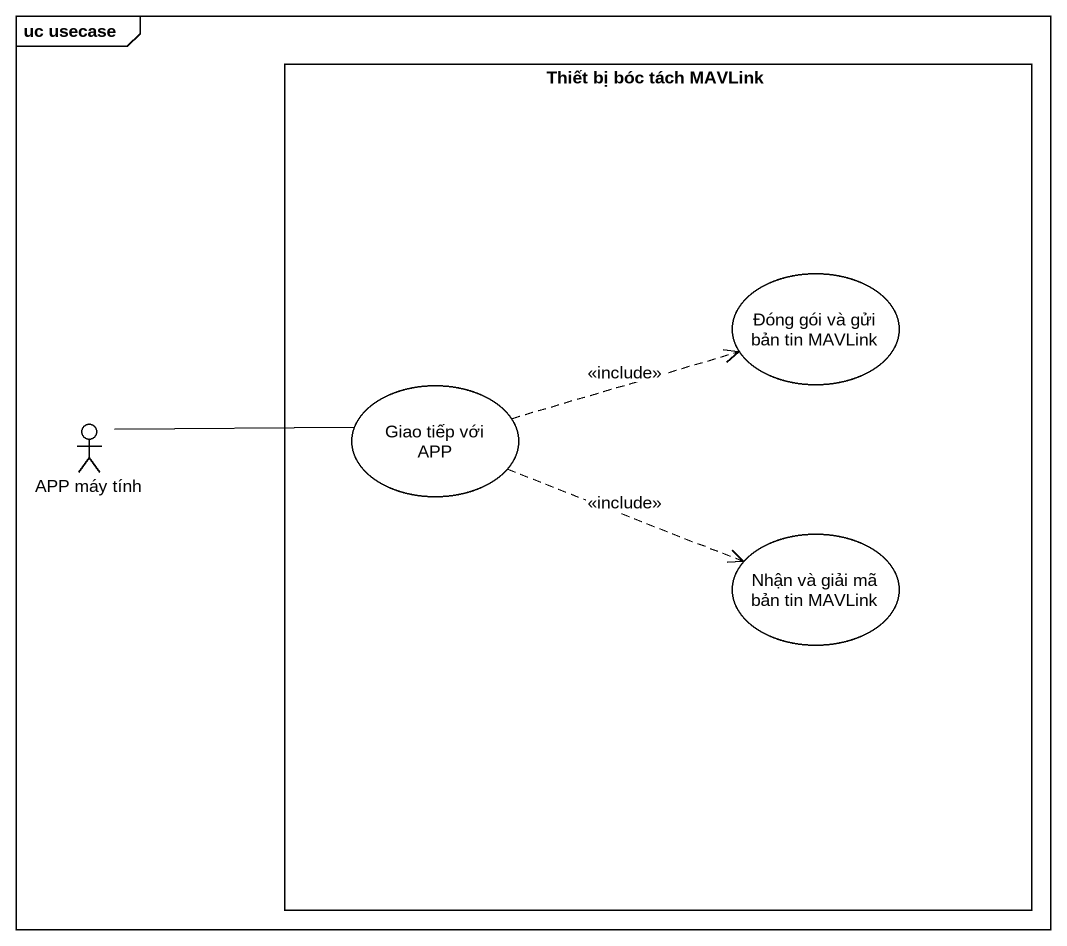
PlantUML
@startuml
mainframe uc usecase
rectangle "Thiết bị bóc tách MAVLink" as Thiết_bị_bóc_tách_MAVLink {
  usecase "Đóng gói và gửi bản tin MAVLink" as Đóng_gói_và_gửi_bản_tin
  usecase "Giao tiếp với APP" as Giao_tiếp_với_APP
  usecase "Nhận và giải mã bản tin MAVLink" as Nhận_và_giải_mã_bản_tin
}
actor "APP máy tính" as APP_máy_tính
Giao_tiếp_với_APP .right.> Đóng_gói_và_gửi_bản_tin : <<include>>
Giao_tiếp_với_APP -left- APP_máy_tính
Giao_tiếp_với_APP .right.> Nhận_và_giải_mã_bản_tin : <<include>>
@enduml
